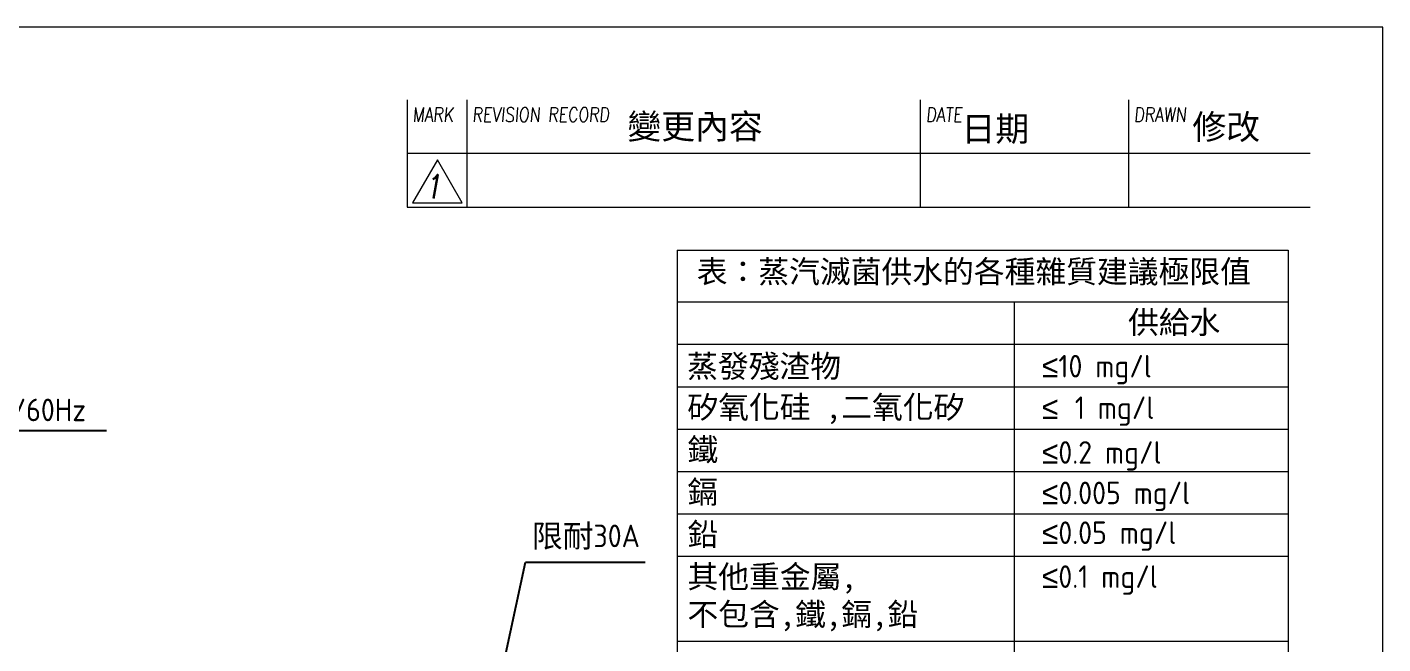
# Model space of a CAD drawing. Header units: millimetres. Extents: x 0 to 5860, y 0 to 4120.
# Drawn here: x 3591 to 5860, y 3087 to 4120 of the extents above; entities that cross this region are included whole.
import ezdxf

# ---------------------------------------------------------------- set-up
doc = ezdxf.new("R2010")
doc.units = ezdxf.units.MM
for name, color, linetype, lineweight in [('D', 3, 'Continuous', 13), ('F', 7, 'Continuous', 15), ('T', 4, 'Continuous', 15)]:
    doc.layers.add(name, color=color, linetype=linetype, lineweight=lineweight)
doc.styles.get("Standard").update_dxf_attribs({"font": 'kaiu.ttf'})
doc.styles.add('STU25', font='isocp2.shx')
doc.styles.add('Text', font='romans.shx', dxfattribs={"width": 0.8, "oblique": 10})
doc.dimstyles.new('STU25', dxfattribs={"dimscale": 20, "dimtxt": 2.5, "dimasz": 2, "dimexe": 0.6, "dimexo": 1, "dimgap": 1, "dimtad": 1, "dimdsep": 46, "dimtxsty": 'STU25', "dimcen": 2, "dimazin": 2, "dimtfac": 1, "dimtmove": 0, "dimatfit": 3, "dimfxl": 0, "dimtolj": 1, "dimtzin": 0, "dimarcsym": 0})
doc.dimstyles.new('STU25$7', dxfattribs={"dimscale": 20, "dimtxt": 2.5, "dimasz": 2, "dimexe": 1.25, "dimexo": 0.625, "dimgap": 1, "dimtad": 1, "dimdec": 4, "dimdsep": 46, "dimtxsty": 'STU25', "dimcen": 2.5, "dimazin": 2, "dimtfac": 1, "dimtdec": 4, "dimtmove": 0, "dimatfit": 3, "dimfxl": 0, "dimtolj": 1, "dimtzin": 0, "dimarcsym": 0})

# ---------------------------------------------------------------- blocks, each defined once
blk = doc.blocks.new('*D17')
at = {"layer": 'D', "color": 0, "lineweight": -2}
for p, q in [((3549, 3031.9), (3549, 3311.9)), ((3600.8, 3031.9), (3537, 3031.9)), ((3549, 2871.9), (3549, 2991.9)), ((3601.9, 2831.9), (3537, 2831.9))]:
    blk.add_line(p, q, dxfattribs=at)
at = {"layer": 'D', "color": 0}
for points in [[(3542.4, 2991.9), (3555.7, 2991.9), (3549, 3031.9)], [(3542.4, 2871.9), (3555.7, 2871.9), (3549, 2831.9)]]:
    blk.add_solid(points, dxfattribs=at)
at = {"layer": 'Defpoints', "color": 0}
for p in [(3549, 3031.9), (3620.8, 3031.9), (3621.9, 2831.9)]:
    blk.add_point(p, dxfattribs=at)
at = {"layer": 'D', "color": 0, "insert": (3504, 3191.9), "char_height": 50, "attachment_point": 5, "rotation": 90, "style": 'STU25'}
blk.add_mtext('\\A1;Min.200', dxfattribs=at)

msp = doc.modelspace()

# ---------------------------------------------------------------- linework, layer by layer
at = {"layer": 'D', "color": 11}
for p, q in [((4679.113, 3746.456), (4679.113, 2288.337)), ((4679.113, 3746.456), (5701.492, 3746.456)), ((5701.492, 3746.456), (5701.492, 2288.337)), ((4679.113, 3659.79), (5701.492, 3659.79)), ((5242.898, 3659.79), (5242.898, 2594.99)), ((4679.113, 3588.803), (5701.492, 3588.803)), ((4679.113, 3517.816), (5701.492, 3517.816)), ((4679.113, 3446.83), (5701.492, 3446.83)), ((4679.113, 3375.843), (5701.492, 3375.843)), ((4679.113, 3304.856), (5701.492, 3304.856)), ((4679.113, 3233.87), (5701.492, 3233.87)), ((4679.113, 3091.896), (5701.492, 3091.896))]:
    msp.add_line(p, q, dxfattribs=at)
at = {"layer": 'F'}
msp.add_line((4227.107, 3998.213), (4227.107, 3818.213), dxfattribs=at)
at = {"layer": 'F', "color": 7}
for p, q in [((4327.107, 3998.213), (4327.107, 3818.213)), ((5086.293, 3818.213), (5086.293, 3998.213)), ((5434.617, 3818.213), (5434.617, 3998.213)), ((5738.213, 3908.213), (4227.107, 3908.213)), ((4227.107, 3818.213), (5738.213, 3818.213))]:
    msp.add_line(p, q, dxfattribs=at)
at = {"layer": 'F', "color": 6}
msp.add_lwpolyline([(0, 4120), (0, 0), (5860, 0), (5860, 4120)], close=True, dxfattribs=at)
at = {"layer": 'F', "color": 7}
msp.add_lwpolyline([(4277.869, 3897.807), (4236.318, 3825.837), (4319.421, 3825.837)], close=True, dxfattribs=at)

# ---------------------------------------------------------------- texts
at = {"layer": 'D', "color": 11, "char_height": 37.768, "attachment_point": 1, "style": 'STU25'}
for s, insert in [('{\\f標楷體|b0|i0|c136|p65;表：蒸汽滅菌供水的各種雜質建議極限值}', (4711.803, 3729.477)), ('{\\f標楷體|b0|i0|c136|p65;供給水}', (5433.48, 3644.554)), ('{\\f標楷體|b0|i0|c136|p65;蒸發殘渣物}', (4695.722, 3571.058)), ('{\\f新細明體|b0|i0|c136|p18;≤}10 mg/l', (5289.808, 3571.058)), ('{\\f標楷體|b0|i0|c136|p65;矽氧化硅 ,二氧化矽}', (4696.213, 3502.526)), ('{\\f新細明體|b0|i0|c136|p18;≤  }1 mg/l', (5289.808, 3501.51)), ('{\\f標楷體|b0|i0|c136|p65;鐵}', (4696.213, 3431.539)), ('{\\f新細明體|b0|i0|c136|p18;≤}0.2 mg/l', (5289.808, 3426.613)), ('{\\f標楷體|b0|i0|c136|p65;鎘}', (4696.213, 3360.553)), ('{\\f新細明體|b0|i0|c136|p18;≤}0.005 mg/l', (5289.808, 3358.849)), ('{\\f標楷體|b0|i0|c136|p65;鉛}', (4696.213, 3289.566)), ('{\\f新細明體|b0|i0|c136|p18;≤}0.05 mg/l', (5289.808, 3292.233)), ('{\\f標楷體|b0|i0|c136|p65;其他重金屬,\\P不包含,鐵,鎘,鉛}', (4696.213, 3218.579)), ('{\\f新細明體|b0|i0|c136|p18;≤}0.1 mg/l', (5289.808, 3218.681))]:
    msp.add_mtext(s, dxfattribs=dict(at, insert=insert))
at = {"layer": 'D', "color": 11, "char_height": 37.768, "attachment_point": 1}
for s, insert in [('{\\Fisocp2.shx;220V AC, 50/60Hz }', (3307.592, 3497.823)), ('限耐{\\Fisocp2.shx;30A}', (4435.99, 3286.879))]:
    msp.add_mtext(s, dxfattribs=dict(at, insert=insert))
at = {"layer": 'F', "color": 1, "lineweight": 15, "style": 'Text', "oblique": 5, "width": 0.8}
for s, p in [('MARK', (4235.952, 3961.554)), ('REVISION RECORD', (4335.952, 3961.554)), ('DATE', (5095.139, 3961.554)), ('DRAWN', (5443.462, 3961.554))]:
    msp.add_text(s, height=24, dxfattribs=at).set_placement(p)
at = {"layer": 'F', "lineweight": -3}
for s, p in [('變更內容', (4595.7, 3932.894)), ('日期', (5154.892, 3928.938)), ('修改', (5541.205, 3932.103))]:
    msp.add_text(s, height=41.5149, dxfattribs=at).set_placement(p)
at = {"layer": 'T', "lineweight": 20, "style": 'Text', "oblique": 10, "width": 0.8}
msp.add_text('1', height=40, dxfattribs=at).set_placement((4256.329, 3832.967))

# ---------------------------------------------------------------- dimensions: what is measured, and where the dimension line sits
at = {"layer": 'D'}
dim = msp.add_linear_dim(base=(3549.017, 3031.904), p1=(3621.92, 2831.904), p2=(3620.82, 3031.904), angle=90, text='Min.<>', dimstyle='STU25', dxfattribs=at)
dim.commit()
dim.dimension.update_dxf_attribs({"geometry": '*D17', "text_midpoint": (3504.013, 3191.924)})

# ---------------------------------------------------------------- leaders
for points in [[(3234.006, 3015.156), (3277.753, 3444.339), (3723.896, 3444.339)], [(4376.123, 2994.793), (4425.399, 3223.755), (4625.319, 3223.755)]]:
    msp.add_leader(points, dimstyle='STU25$7', override={"dimgap": 1, "dimtad": 0}, dxfattribs=at)

doc.saveas('drawing.dxf')
